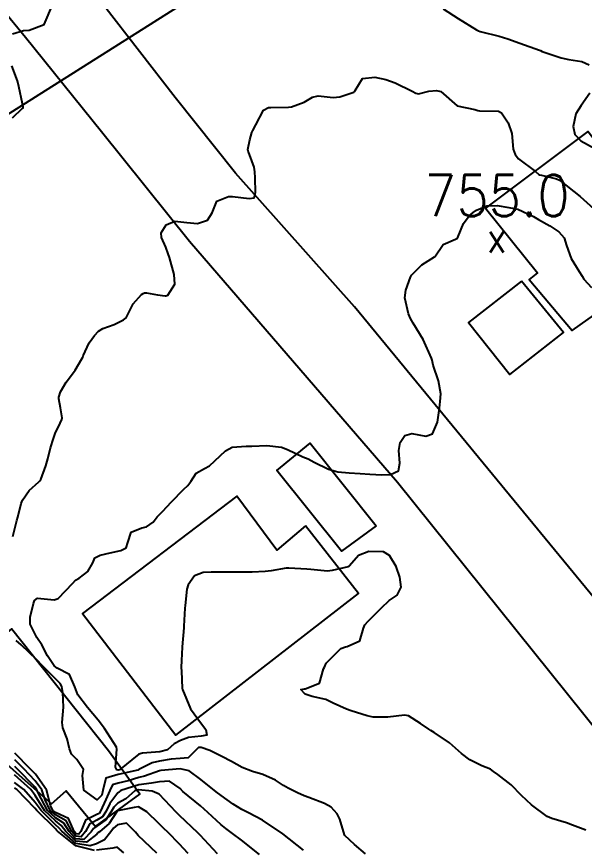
# Model space of a CAD drawing. Header units: metres. Extents: x 298520 to 308411, y 7433745 to 7450750.
# Drawn here: x 300196.5 to 300251.4, y 7449263.6 to 7449344.1 of the extents above; entities that cross this region are included whole.
import ezdxf
from ezdxf.enums import TextEntityAlignment as Align

# ---------------------------------------------------------------- set-up
doc = ezdxf.new("R2010")
doc.units = ezdxf.units.M
doc.header["$LTSCALE"] = 10
doc.linetypes.add('CONTINUO', pattern=[0])
for name, color, linetype in [('Curvas de Nivel 1m', 11, 'Continuous'), ('Curvas de Nivel 5m', 15, 'Continuous'), ('Edificações', 30, 'Continuous'), ('Pontos Cotados', 45, 'Continuous'), ('TEXTO', 45, 'Continuous'), ('Vias Primárias', 230, 'Continuous')]:
    doc.layers.add(name, color=color, linetype=linetype)
doc.styles.add('Style-STANDARD', font='STANDARD.shx')

# ---------------------------------------------------------------- blocks, each defined once
blk = doc.blocks.new('ELVTXT_167')
at = {"layer": 'Pontos Cotados', "linetype": 'Continuous', "style": 'Style-STANDARD'}
for s, height, p in [('755.0', 4, (0, 4)), ('x', 3, (0, 0))]:
    blk.add_text(s, height=height, dxfattribs=at).set_placement(p, align=Align.MIDDLE_CENTER)

msp = doc.modelspace()

# ---------------------------------------------------------------- linework, layer by layer
at = {"layer": 'Curvas de Nivel 1m', "flags": 128}
for points, elevation in [([(300196.073, 7449342.387), (300197.154, 7449342.728), (300197.697, 7449342.753), (300199.163, 7449343.28), (300199.972, 7449345.268)], 752), ([(300237.724, 7449344.815), (300239.174, 7449343.88), (300240.938, 7449342.782), (300241.161, 7449342.67), (300241.318, 7449342.62), (300243.154, 7449342.16), (300243.992, 7449341.9), (300245.144, 7449341.488), (300247.029, 7449340.807), (300247.134, 7449340.764), (300247.292, 7449340.698), (300249.127, 7449340.076), (300249.878, 7449339.92), (300251.123, 7449339.715), (300251.86, 7449339.389)], 752), ([(300196.102, 7449334.26), (300197.062, 7449335.2), (300197.118, 7449335.244), (300197.128, 7449335.299), (300197.068, 7449335.618), (300196.709, 7449337.304), (300196.564, 7449337.84), (300196.018, 7449339.311)], 752), ([(300196.123, 7449293.754), (300196.517, 7449295.301), (300196.596, 7449295.632), (300196.938, 7449296.968), (300197.066, 7449297.295), (300197.7, 7449298.211), (300198.631, 7449299.07), (300198.746, 7449299.165), (300198.819, 7449299.278), (300199.312, 7449300.614), (300199.495, 7449301.268), (300199.772, 7449302.362), (300200.051, 7449303.259), (300200.227, 7449303.72), (300200.705, 7449304.74), (300200.87, 7449305.089), (300200.89, 7449305.248), (300200.723, 7449306.216), (300200.562, 7449307.083), (300200.573, 7449307.252), (300200.738, 7449307.772), (300201.283, 7449308.709), (300201.696, 7449309.241), (300202.132, 7449309.867), (300202.779, 7449310.957), (300202.883, 7449311.127), (300202.93, 7449311.229), (300203.514, 7449312.505), (300204.001, 7449313.218), (300204.389, 7449313.632), (300204.81, 7449313.902), (300205.913, 7449314.292), (300206.818, 7449314.731), (300207.065, 7449314.933), (300207.222, 7449315.176), (300207.74, 7449316.27), (300208.563, 7449317.163), (300208.738, 7449317.277), (300208.855, 7449317.323), (300209.045, 7449317.348), (300210.124, 7449317.141), (300210.852, 7449317.055), (300210.924, 7449317.057), (300211.097, 7449317.128), (300211.792, 7449318.192), (300211.73, 7449319.121), (300211.274, 7449320.75), (300211.154, 7449321.127), (300210.909, 7449321.758), (300210.485, 7449322.703), (300210.461, 7449323.137), (300210.931, 7449323.925), (300211.798, 7449324.258), (300212.933, 7449324.133), (300213.99, 7449324.042), (300214.936, 7449324.371), (300215.389, 7449325.083), (300215.831, 7449326.205), (300216.967, 7449326.648), (300217.375, 7449326.647), (300218.964, 7449326.475), (300219.464, 7449326.536), (300219.574, 7449327.034), (300219.545, 7449328.477), (300219.529, 7449329.035), (300219.456, 7449329.491), (300219.01, 7449330.724), (300218.886, 7449331.041), (300218.845, 7449331.212), (300219.03, 7449332.147), (300219.236, 7449332.841), (300219.317, 7449333.036), (300219.605, 7449333.589), (300220.352, 7449335.021), (300220.828, 7449335.252), (300221.067, 7449335.279), (300222.763, 7449335.298), (300223.068, 7449335.333), (300224.28, 7449335.772), (300225.082, 7449336.255), (300225.656, 7449336.389), (300227.082, 7449336.234), (300227.727, 7449336.29), (300229.09, 7449336.735), (300229.187, 7449336.823), (300229.227, 7449336.919), (300229.945, 7449338.071), (300231.106, 7449338.2), (300232.18, 7449337.961), (300233.101, 7449337.654), (300234.733, 7449336.854), (300235.09, 7449336.655), (300235.346, 7449336.589), (300236.335, 7449336.831), (300237.094, 7449336.898), (300237.493, 7449336.816), (300239.069, 7449335.435), (300240.775, 7449335.074), (300241.065, 7449334.99), (300241.246, 7449334.959), (300243.065, 7449334.909), (300243.374, 7449334.747), (300244.001, 7449333.793), (300244.362, 7449332.737), (300244.507, 7449331.249), (300244.687, 7449330.733), (300245.009, 7449330.294), (300246.643, 7449329.067), (300246.994, 7449328.793), (300247.047, 7449328.762), (300247.251, 7449328.706), (300248.682, 7449328.376), (300248.988, 7449328.226), (300250.973, 7449326.66), (300252.947, 7449324.897)], 753), ([(300251.916, 7449336.648), (300251.071, 7449335.475), (300250.554, 7449334.665), (300250.283, 7449333.435), (300250.47, 7449332.666), (300251.034, 7449332.053), (300252.317, 7449331.347)], 752), ([(300251.527, 7449265.361), (300250.245, 7449265.855), (300249.654, 7449266.076), (300248.251, 7449266.49), (300247.786, 7449266.695), (300246.264, 7449267.817), (300245.299, 7449268.72), (300244.288, 7449269.74), (300243.004, 7449270.749), (300242.603, 7449271.053), (300242.308, 7449271.256), (300241.479, 7449271.6), (300240.317, 7449272.156), (300239.498, 7449272.788), (300238.338, 7449273.805), (300236.874, 7449274.822), (300236.538, 7449275.01), (300236.356, 7449275.122), (300235.528, 7449275.672), (300234.369, 7449276.433), (300233.99, 7449276.476), (300232.367, 7449276.303), (300230.954, 7449276.307), (300230.368, 7449276.429), (300228.827, 7449276.915), (300228.374, 7449277.077), (300227.098, 7449277.657), (300226.383, 7449277.991), (300225.047, 7449278.303), (300224.388, 7449278.519), (300223.955, 7449278.974), (300224.325, 7449279.039), (300224.394, 7449279.044), (300225.77, 7449279.589), (300226.171, 7449280.953), (300226.241, 7449281.136), (300226.428, 7449281.501), (300227.828, 7449282.929), (300228.274, 7449283.094), (300228.446, 7449283.127), (300229.685, 7449283.677), (300230.033, 7449284.904), (300230.14, 7449285.24), (300230.48, 7449285.591), (300231.752, 7449286.881), (300232.5, 7449287.593), (300233.28, 7449288.087), (300233.67, 7449288.858), (300233.539, 7449289.849), (300233.183, 7449290.864), (300232.553, 7449291.918), (300231.957, 7449292.279), (300230.557, 7449292.308), (300229.545, 7449291.918), (300228.665, 7449290.919), (300228.599, 7449290.863), (300228.542, 7449290.841), (300227.009, 7449290.47), (300226.535, 7449290.423), (300224.927, 7449290.576), (300224.538, 7449290.62), (300222.813, 7449290.713), (300222.539, 7449290.701), (300221.089, 7449290.457), (300220.533, 7449290.369), (300219.252, 7449290.313), (300218.532, 7449290.315), (300217.274, 7449290.317), (300216.532, 7449290.323), (300215.282, 7449290.332), (300214.531, 7449290.296), (300213.671, 7449289.953), (300213.076, 7449289.104), (300212.955, 7449288.659), (300212.773, 7449287.107), (300212.756, 7449286.842), (300212.655, 7449285.108), (300212.643, 7449284.935), (300212.506, 7449283.109), (300212.501, 7449283.051), (300212.429, 7449281.765), (300212.408, 7449281.11), (300212.418, 7449280.754), (300212.495, 7449279.109), (300212.517, 7449278.983), (300213.308, 7449277.101), (300214.359, 7449275.663), (300214.782, 7449275.086), (300214.88, 7449274.549), (300214.343, 7449274.449), (300213.11, 7449274.333), (300212.337, 7449274.037), (300211.728, 7449273.723), (300211.072, 7449273.129), (300210.321, 7449272.928), (300208.656, 7449272.821), (300208.318, 7449272.709), (300206.42, 7449271.188), (300206.303, 7449271.159), (300206.164, 7449271.191), (300206.054, 7449271.444), (300206.181, 7449273.191), (300206.138, 7449273.38), (300204.979, 7449275.204), (300204.361, 7449276.011), (300203.335, 7449277.22), (300202.391, 7449278.444), (300202.103, 7449279.234), (300201.594, 7449280.421), (300200.421, 7449281.04), (300200.114, 7449281.263), (300199.463, 7449282.239), (300198.933, 7449283.275), (300198.454, 7449284.004), (300197.792, 7449285.287), (300197.787, 7449285.98), (300198.106, 7449287.284), (300198.208, 7449287.571), (300198.498, 7449287.793), (300200.124, 7449287.636), (300200.498, 7449287.762), (300201.929, 7449289.239), (300202.195, 7449289.558), (300202.521, 7449289.754), (300203.37, 7449290.382), (300203.841, 7449291.217), (300204.061, 7449291.702), (300204.551, 7449291.978), (300205.538, 7449292.18), (300206.555, 7449292.421), (300207.068, 7449292.665), (300207.245, 7449293.173), (300207.568, 7449294.181), (300208.585, 7449294.622), (300209.03, 7449294.712), (300209.676, 7449295.149), (300210.08, 7449295.663), (300210.603, 7449296.179), (300211.461, 7449297.127), (300212.625, 7449298.322), (300213.045, 7449298.689), (300213.343, 7449299.103), (300213.836, 7449299.907), (300214.652, 7449300.348), (300215.129, 7449300.61), (300215.662, 7449301.075), (300216.673, 7449302.049), (300217.325, 7449302.405), (300218.678, 7449302.511), (300219.217, 7449302.496), (300220.678, 7449302.567), (300222.086, 7449302.408), (300222.675, 7449302.174), (300224.156, 7449301.487), (300224.666, 7449301.289), (300225.256, 7449300.964), (300226.653, 7449300.278), (300227.556, 7449300.03), (300228.648, 7449299.94), (300229.695, 7449299.861), (300230.646, 7449299.784), (300231.796, 7449299.732), (300232.646, 7449299.759), (300233.401, 7449300.113), (300233.546, 7449300.861), (300233.45, 7449302.088), (300233.566, 7449302.861), (300234.023, 7449303.523), (300234.692, 7449303.725), (300236.051, 7449303.475), (300236.692, 7449303.716), (300237.195, 7449304.823), (300237.371, 7449306.172), (300237.439, 7449306.819), (300237.498, 7449307.576), (300237.271, 7449308.822), (300236.776, 7449310.343), (300236.651, 7449310.831), (300236.589, 7449311.028), (300235.79, 7449312.84), (300234.819, 7449314.409), (300234.556, 7449314.853), (300234.369, 7449315.315), (300234.014, 7449316.858), (300234.121, 7449317.597), (300234.573, 7449318.853), (300234.677, 7449319.05), (300234.877, 7449319.285), (300235.665, 7449320.063), (300236.893, 7449320.81), (300236.91, 7449320.83), (300237.716, 7449322.007), (300238.919, 7449322.532), (300239.102, 7449322.616), (300239.191, 7449322.797), (300239.682, 7449324.046), (300240.252, 7449324.787), (300240.615, 7449325.116), (300240.951, 7449325.335), (300241.966, 7449325.757), (300242.958, 7449325.778), (300244.093, 7449325.601), (300244.953, 7449325.429), (300246.472, 7449324.715), (300246.94, 7449324.428), (300248.051, 7449323.811), (300248.928, 7449323.237), (300249.419, 7449322.675), (300249.653, 7449321.931), (300250.101, 7449320.668), (300250.88, 7449319.388), (300251.158, 7449318.938), (300251.342, 7449318.653), (300252.07, 7449317.847)], 754), ([(300230.205, 7449263.063), (300229.154, 7449263.976), (300228.232, 7449264.84), (300228.19, 7449264.921), (300227.753, 7449266.433), (300227.485, 7449266.932), (300226.903, 7449267.584), (300226.263, 7449267.943), (300224.73, 7449268.511), (300224.279, 7449268.694), (300223.639, 7449268.98), (300222.727, 7449269.433), (300222.29, 7449269.692), (300221.504, 7449270.211), (300220.3, 7449270.745), (300219.283, 7449271.03), (300218.307, 7449271.418), (300217.249, 7449271.993), (300216.317, 7449272.488), (300215.16, 7449273.082), (300214.327, 7449273.366), (300214.071, 7449273.348), (300213.818, 7449273.095), (300213.069, 7449272.348), (300212.315, 7449272.297), (300211.427, 7449272.237), (300210.312, 7449272.043), (300209.581, 7449271.876), (300208.303, 7449271.215), (300208.192, 7449271.162), (300206.298, 7449270.742), (300205.116, 7449270.38), (300204.824, 7449269.205), (300204.718, 7449268.764), (300204.269, 7449268.288), (300202.986, 7449269.223), (300202.862, 7449270.66), (300202.946, 7449271.224), (300202.313, 7449272.21), (300201.78, 7449272.701), (300201.614, 7449273.241), (300201.369, 7449274.213), (300200.967, 7449275.251), (300200.896, 7449275.79), (300201.005, 7449277.251), (300200.967, 7449278.679), (300200.854, 7449279.253), (300200.704, 7449279.553), (300200.409, 7449279.831), (300198.955, 7449281.275), (300198.428, 7449281.835), (300196.917, 7449283.295), (300196.449, 7449283.71)], 753), ([(300224.21, 7449263.425), (300222.233, 7449265), (300220.246, 7449266.318), (300218.918, 7449267.033), (300218.258, 7449267.366), (300217.435, 7449267.883), (300216.278, 7449268.714), (300215.784, 7449269.075), (300214.295, 7449270.276), (300213.171, 7449271.101), (300212.305, 7449271.307), (300210.441, 7449271.138), (300210.302, 7449271.096), (300208.855, 7449270.597), (300208.296, 7449270.465), (300207.259, 7449270.142), (300206.29, 7449269.901), (300205.751, 7449269.733), (300205.489, 7449269.198), (300205.128, 7449268.343), (300204.603, 7449267.206), (300204.468, 7449266.991), (300204.25, 7449266.871), (300203.133, 7449266.332), (300202.682, 7449265.226), (300202.489, 7449264.968), (300202.229, 7449264.993), (300202.051, 7449265.233), (300201.502, 7449266.498), (300200.251, 7449267.067), (300199.98, 7449267.263), (300199.765, 7449267.76), (300199.383, 7449269.269), (300198.298, 7449270.778), (300197.799, 7449271.285), (300196.318, 7449272.826)], 752), ([(300219.979, 7449263.022), (300218.223, 7449264.403), (300217.363, 7449265.053), (300216.709, 7449265.535), (300216.241, 7449265.927), (300214.986, 7449267.083), (300214.262, 7449267.701), (300212.572, 7449269.107), (300212.286, 7449269.4), (300211.258, 7449270.091), (300210.292, 7449270.032), (300209.526, 7449269.913), (300208.289, 7449269.758), (300206.577, 7449269.186), (300206.387, 7449269.083), (300206.28, 7449268.98), (300205.513, 7449267.949), (300205.131, 7449267.201), (300204.785, 7449266.667), (300204.244, 7449266.337), (300203.521, 7449265.936), (300203.159, 7449265.221), (300202.735, 7449264.715), (300202.226, 7449264.768), (300201.823, 7449265.236), (300201.272, 7449266.273), (300200.249, 7449266.843), (300199.726, 7449267.265), (300199.237, 7449268.301), (300198.919, 7449269.274), (300198.292, 7449270.14), (300197.174, 7449271.291), (300196.312, 7449272.173)], 751), ([(300213.084, 7449263.101), (300212.217, 7449264.027), (300211.126, 7449265.127), (300210.675, 7449265.571), (300210.241, 7449265.996), (300209.062, 7449267.152), (300208.26, 7449267.619), (300207.856, 7449267.569), (300206.253, 7449267.228), (300206.232, 7449267.211), (300206.222, 7449267.19), (300205.427, 7449266.012), (300204.498, 7449265.207), (300204.341, 7449265.099), (300204.229, 7449264.98), (300203.24, 7449264.197), (300202.219, 7449264.313), (300201.233, 7449265.245), (300200.809, 7449265.822), (300200.243, 7449266.251), (300199.187, 7449267.271), (300198.274, 7449268.702), (300197.855, 7449269.284), (300196.297, 7449270.721)], 749), ([(300204.011, 7449263.407), (300202.212, 7449263.859), (300200.453, 7449265.257), (300200.346, 7449265.371), (300200.235, 7449265.478), (300198.444, 7449267.278), (300198.256, 7449267.486), (300196.505, 7449269.298), (300196.284, 7449269.43)], 747), ([(300210.039, 7449263.142), (300208.228, 7449264.836), (300207.977, 7449265.164), (300207.101, 7449266.037), (300206.24, 7449265.894), (300205.865, 7449265.565), (300205.587, 7449265.196), (300204.981, 7449264.442), (300204.215, 7449264.048), (300203.583, 7449263.845), (300202.216, 7449264.084), (300200.867, 7449265.25), (300200.577, 7449265.595), (300200.239, 7449265.889), (300198.846, 7449267.274), (300198.264, 7449268.031), (300197.186, 7449269.291), (300196.29, 7449269.967)], 748), ([(300206.841, 7449263.18), (300206.211, 7449263.73), (300205.778, 7449263.625), (300204.206, 7449263.416)], 747)]:
    msp.add_lwpolyline(points, dxfattribs=dict(at, elevation=elevation))
at = {"layer": 'Curvas de Nivel 5m', "elevation": 750, "flags": 128}
msp.add_lwpolyline([(300215.913, 7449263.073), (300214.23, 7449264.875), (300214.018, 7449265.092), (300212.25, 7449266.783), (300212.083, 7449266.944), (300211.912, 7449267.115), (300210.278, 7449268.835), (300209.588, 7449269.147), (300208.284, 7449269.275), (300207.928, 7449269.165), (300207.044, 7449268.406), (300206.265, 7449267.977), (300205.871, 7449267.582), (300205.67, 7449267.196), (300205.099, 7449266.347), (300204.238, 7449265.751), (300203.91, 7449265.539), (300203.707, 7449265.215), (300202.984, 7449264.46), (300202.223, 7449264.538), (300201.554, 7449265.24), (300201.039, 7449266.047), (300200.246, 7449266.57), (300199.473, 7449267.268), (300198.579, 7449268.977), (300198.452, 7449269.278), (300198.285, 7449269.51), (300196.538, 7449271.298), (300196.305, 7449271.533)], dxfattribs=at)
at = {"layer": 'Edificações'}
for points in [[(300260.887, 7449321.265), (300251.731, 7449332.953), (300241.816, 7449325.54), (300246.855, 7449319.263), (300246.042, 7449318.613), (300250.214, 7449313.689)], [(300245.289, 7449318.456), (300240.183, 7449314.478), (300244.166, 7449309.446), (300249.374, 7449313.492)], [(300231.263, 7449294.806), (300227.908, 7449292.346), (300221.653, 7449300.165), (300224.854, 7449302.802)], [(300224.404, 7449294.792), (300221.634, 7449292.435), (300217.774, 7449297.662), (300202.86, 7449286.32), (300211.885, 7449274.556), (300229.533, 7449288.245)], [(300204.115, 7449265.725), (300208.41, 7449268.842), (300205.362, 7449273.025), (300195.997, 7449284.842), (300188.104, 7449278.315), (300199.854, 7449267.919), (300201.286, 7449269.166)]]:
    msp.add_lwpolyline(points, close=True, dxfattribs=at)
at = {"layer": 'TEXTO', "linetype": 'CONTINUO'}
msp.add_polyline3d([(300101.226, 7449274.941, 0), (300268.367, 7449380.647, 0)], dxfattribs=at)
at = {"layer": 'Vias Primárias'}
for points, elevation in [([(300312.054, 7449188.572), (300307.24, 7449208.541), (300304.329, 7449218.54, 0.111943), (300297.904, 7449230.129), (300278.791, 7449254.405), (300274.873, 7449259.507), (300264.836, 7449272.613), (300229.147, 7449315.988), (300217.638, 7449328.901), (300211.803, 7449336.249), (300204.932, 7449345.138), (300200.547, 7449351.513, -0.199962), (300201.43, 7449362.19), (300203.038, 7449364.318), (300211.86, 7449371.404), (300223.71, 7449380.699), (300238.674, 7449392.339)], 737.929), ([(300269.489, 7449253.964), (300233.325, 7449298.996), (300213.192, 7449322.307), (300204.685, 7449332.898), (300197.36, 7449342.053), (300194.338, 7449345.681, 0.282271), (300182.808, 7449347.773, -0.148164), (300169.745, 7449344.81, -0.233574), (300155.861, 7449352.945), (300148.56, 7449362.176), (300141.061, 7449371.874), (300136.778, 7449377.103)], 737.043)]:
    msp.add_lwpolyline(points, format="xyb", dxfattribs=dict(at, elevation=elevation))

# ---------------------------------------------------------------- block references
at = {"layer": 'Pontos Cotados', "linetype": 'Continuous'}
msp.add_blockref('ELVTXT_167', (300242.923, 7449322.75, 754.98), dxfattribs=at)

doc.saveas('drawing.dxf')
